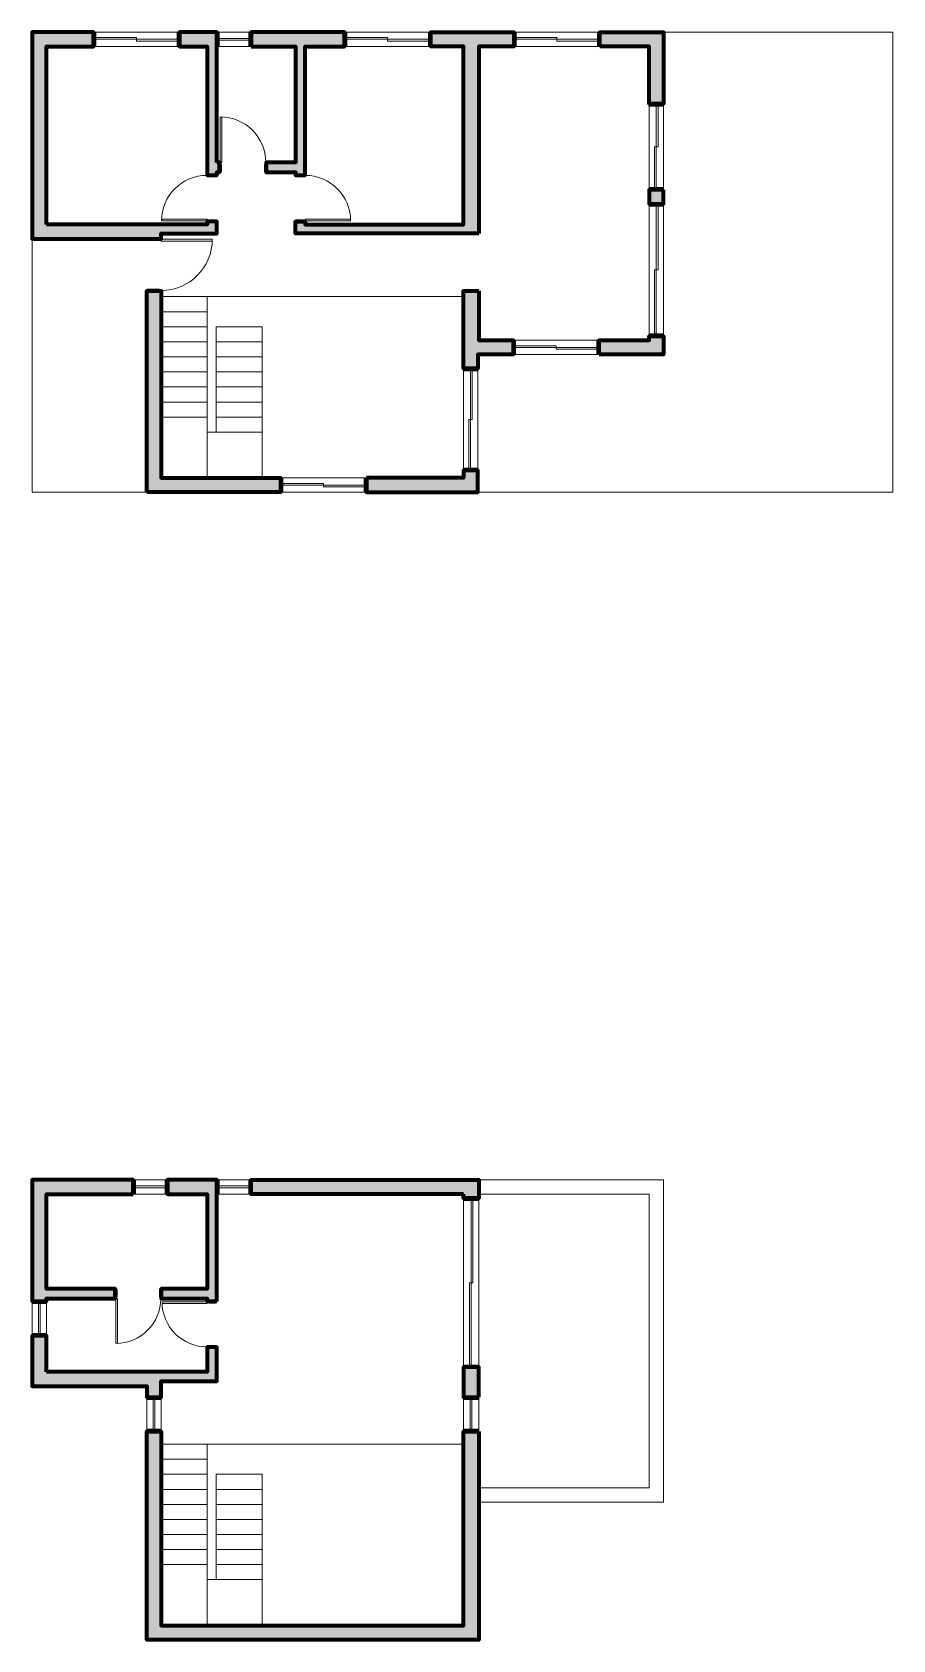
# Model space of a CAD drawing. Header units: metres. Extents: x 0 to 15, y -28 to 0.
import ezdxf

# ---------------------------------------------------------------- set-up
doc = ezdxf.new("R2010")
doc.units = ezdxf.units.M
for name, color, linetype, lineweight in [('ARQ-ABERTURA', 2, 'Continuous', 13), ('ARQ-ABERTURA-CORTE', 3, 'Continuous', 15), ('ARQ-ABERTURA-SECUNDARIA', 1, 'Continuous', 9), ('ARQ-MURO-CORTE', 4, 'Continuous', 80)]:
    doc.layers.add(name, color=color, linetype=linetype, lineweight=lineweight)
for name, color, linetype, lineweight, true_color in [('ARQ-ABERTURA-PROYECCION', 7, 'Continuous', 13, 0x7f7f7f), ('ARQ-BLANCO', 7, 'Continuous', 80, 0xffffff), ('ARQ-GRIS', 7, 'Continuous', 15, 0x7f7f7f)]:
    doc.layers.add(name, color=color, linetype=linetype, lineweight=lineweight, true_color=true_color)
doc.styles.add('Cota', font='GOTHIC.TTF', dxfattribs={"height": 0.0018})

# ---------------------------------------------------------------- blocks, each defined once
blk = doc.blocks.new('*U26')
at = {"layer": 'ARQ-ABERTURA-CORTE', "ltscale": 0.05}
blk.add_lwpolyline([(0.01, 0), (0.04, 0), (0.04, 0.89), (0.01, 0.89)], close=True, dxfattribs=at)
at = {"layer": 'ARQ-ABERTURA-CORTE'}
for points in [[(0.03, -0.23, -0.414214), (0.01, -0.25), (0, -0.25), (0, 0), (0.01, 0), (0.01, -0.03), (0.03, -0.03)], [(0.88, -0.23, 0.414214), (0.9, -0.25), (0.91, -0.25), (0.91, 0), (0.9, 0), (0.9, -0.03), (0.88, -0.03)]]:
    blk.add_lwpolyline(points, format="xyb", close=True, dxfattribs=at)
at = {"layer": 'ARQ-ABERTURA-PROYECCION', "ltscale": 0.05}
blk.add_arc((0.01, 0), 0.892, 0, 90, dxfattribs=at)
at = {"style": 'Cota'}
blk.add_attdef('ANCHO', (0, 0), '', height=0.0018, dxfattribs=at)
blk = doc.blocks.new('*U25')
at = {"layer": 'ARQ-ABERTURA-CORTE', "ltscale": 0.05}
blk.add_lwpolyline([(0.01, 0), (0.04, 0), (0.04, 0.79), (0.01, 0.79)], close=True, dxfattribs=at)
at = {"layer": 'ARQ-ABERTURA-CORTE'}
for points in [[(0.03, -0.15, -0.414214), (0.01, -0.17), (0, -0.17), (0, 0), (0.01, 0), (0.01, -0.03), (0.03, -0.03)], [(0.78, -0.15, 0.414214), (0.8, -0.17), (0.81, -0.17), (0.81, 0), (0.8, 0), (0.8, -0.03), (0.78, -0.03)]]:
    blk.add_lwpolyline(points, format="xyb", close=True, dxfattribs=at)
at = {"layer": 'ARQ-ABERTURA-PROYECCION', "ltscale": 0.05}
blk.add_arc((0.01, 0), 0.794, 0, 90, dxfattribs=at)
at = {"style": 'Cota'}
blk.add_attdef('ANCHO', (0, 0), '', height=0.0018, dxfattribs=at)
blk = doc.blocks.new('*U13')
at = {"layer": 'ARQ-ABERTURA'}
for p, q in [((0.04, 0), (1.46, 0)), ((1.46, -0.25), (0.04, -0.25))]:
    blk.add_line(p, q, dxfattribs=at)
at = {"layer": 'ARQ-ABERTURA-CORTE'}
for points in [[(0, 0), (0.04, 0), (0.04, -0.25), (0, -0.25)], [(1.5, 0), (1.46, 0), (1.46, -0.25), (1.5, -0.25)]]:
    blk.add_lwpolyline(points, dxfattribs=at)
at = {"layer": 'ARQ-ABERTURA-SECUNDARIA'}
for p, q in [((0.04, -0.095), (0.75, -0.095)), ((0.04, -0.125), (1.46, -0.125)), ((0.75, -0.095), (0.75, -0.155)), ((0.75, -0.155), (1.46, -0.155))]:
    blk.add_line(p, q, dxfattribs=at)
blk = doc.blocks.new('*U14')
at = {"layer": 'ARQ-ABERTURA'}
for p, q in [((0.04, 0), (2.27, 0)), ((2.27, -0.25), (0.04, -0.25))]:
    blk.add_line(p, q, dxfattribs=at)
at = {"layer": 'ARQ-ABERTURA-CORTE'}
for points in [[(0, 0), (0.04, 0), (0.04, -0.25), (0, -0.25)], [(2.31, 0), (2.27, 0), (2.27, -0.25), (2.31, -0.25)]]:
    blk.add_lwpolyline(points, dxfattribs=at)
at = {"layer": 'ARQ-ABERTURA-SECUNDARIA'}
for p, q in [((0.04, -0.095), (1.155, -0.095)), ((0.04, -0.125), (2.27, -0.125)), ((1.155, -0.095), (1.155, -0.155)), ((1.155, -0.155), (2.27, -0.155))]:
    blk.add_line(p, q, dxfattribs=at)
blk = doc.blocks.new('*U15')
at = {"layer": 'ARQ-ABERTURA'}
for p, q in [((0.04, 0), (1.74, 0)), ((1.74, -0.25), (0.04, -0.25))]:
    blk.add_line(p, q, dxfattribs=at)
at = {"layer": 'ARQ-ABERTURA-CORTE'}
for points in [[(0, 0), (0.04, 0), (0.04, -0.25), (0, -0.25)], [(1.78, 0), (1.74, 0), (1.74, -0.25), (1.78, -0.25)]]:
    blk.add_lwpolyline(points, dxfattribs=at)
at = {"layer": 'ARQ-ABERTURA-SECUNDARIA'}
for p, q in [((0.04, -0.095), (0.89, -0.095)), ((0.04, -0.125), (1.74, -0.125)), ((0.89, -0.095), (0.89, -0.155)), ((0.89, -0.155), (1.74, -0.155))]:
    blk.add_line(p, q, dxfattribs=at)
blk = doc.blocks.new('*U27')
at = {"layer": 'ARQ-ABERTURA-CORTE'}
for points in [[(0.03, -0.02, 0.4142136), (0.01, 0), (0, 0), (0, -0.17), (0.01, -0.17), (0.01, -0.14), (0.03, -0.14)], [(0.78, -0.02, -0.4142136), (0.8, 0), (0.81, 0), (0.81, -0.17), (0.8, -0.17), (0.8, -0.14), (0.78, -0.14)]]:
    blk.add_lwpolyline(points, format="xyb", close=True, dxfattribs=at)
at = {"layer": 'ARQ-ABERTURA-CORTE', "ltscale": 0.05}
blk.add_lwpolyline([(0.01, -0.17), (0.04, -0.17), (0.04, -0.96), (0.01, -0.96)], close=True, dxfattribs=at)
at = {"layer": 'ARQ-ABERTURA-PROYECCION', "ltscale": 0.05}
blk.add_arc((0.01, -0.17), 0.7938, 270, 0, dxfattribs=at)
at = {"style": 'Cota'}
blk.add_attdef('ANCHO', (0, -0.1718), '', height=0.0018, dxfattribs=at)
blk = doc.blocks.new('*U21')
at = {"layer": 'ARQ-ABERTURA'}
for p, q in [((0.04, 0), (0.56, 0)), ((0.56, -0.25), (0.04, -0.25))]:
    blk.add_line(p, q, dxfattribs=at)
at = {"layer": 'ARQ-ABERTURA-CORTE'}
for points in [[(0, 0), (0.04, 0), (0.04, -0.25), (0, -0.25)], [(0.6, 0), (0.56, 0), (0.56, -0.25), (0.6, -0.25)]]:
    blk.add_lwpolyline(points, dxfattribs=at)
at = {"layer": 'ARQ-ABERTURA-SECUNDARIA'}
for p, q in [((0.04, -0.11), (0.56, -0.11)), ((0.04, -0.14), (0.56, -0.14))]:
    blk.add_line(p, q, dxfattribs=at)
blk = doc.blocks.new('*U30')
at = {"layer": 'ARQ-ABERTURA-CORTE'}
for points in [[(0.03, -0.02, 0.4142136), (0.01, 0), (0, 0), (0, -0.17), (0.01, -0.17), (0.01, -0.14), (0.03, -0.14)], [(0.77, -0.02, -0.4142136), (0.79, 0), (0.8, 0), (0.8, -0.17), (0.79, -0.17), (0.79, -0.14), (0.77, -0.14)]]:
    blk.add_lwpolyline(points, format="xyb", close=True, dxfattribs=at)
at = {"layer": 'ARQ-ABERTURA-CORTE', "ltscale": 0.05}
blk.add_lwpolyline([(0.01, -0.17), (0.04, -0.17), (0.04, -0.95), (0.01, -0.95)], close=True, dxfattribs=at)
at = {"layer": 'ARQ-ABERTURA-PROYECCION', "ltscale": 0.05}
blk.add_arc((0.01, -0.17), 0.784, 270, 0, dxfattribs=at)
at = {"style": 'Cota'}
blk.add_attdef('ANCHO', (0, -0.1718), '', height=0.0018, dxfattribs=at)
blk = doc.blocks.new('*U31')
at = {"layer": 'ARQ-ABERTURA'}
for p, q in [((0.04, 0), (0.56, 0)), ((0.56, -0.27), (0.04, -0.27))]:
    blk.add_line(p, q, dxfattribs=at)
at = {"layer": 'ARQ-ABERTURA-CORTE'}
for points in [[(0, 0), (0.04, 0), (0.04, -0.27), (0, -0.27)], [(0.6, 0), (0.56, 0), (0.56, -0.27), (0.6, -0.27)]]:
    blk.add_lwpolyline(points, dxfattribs=at)
at = {"layer": 'ARQ-ABERTURA-SECUNDARIA'}
for p, q in [((0.04, -0.12), (0.56, -0.12)), ((0.04, -0.15), (0.56, -0.15))]:
    blk.add_line(p, q, dxfattribs=at)
blk = doc.blocks.new('*U32')
at = {"layer": 'ARQ-ABERTURA'}
for p, q in [((0.04, 0), (2.91, 0)), ((2.91, -0.27), (0.04, -0.27))]:
    blk.add_line(p, q, dxfattribs=at)
at = {"layer": 'ARQ-ABERTURA-CORTE'}
for points in [[(0, 0), (0.04, 0), (0.04, -0.27), (0, -0.27)], [(2.95, 0), (2.91, 0), (2.91, -0.27), (2.95, -0.27)]]:
    blk.add_lwpolyline(points, dxfattribs=at)
at = {"layer": 'ARQ-ABERTURA-SECUNDARIA'}
for p, q in [((0.04, -0.105), (1.475, -0.105)), ((0.04, -0.135), (2.91, -0.135)), ((1.475, -0.105), (1.475, -0.165)), ((1.475, -0.165), (2.91, -0.165))]:
    blk.add_line(p, q, dxfattribs=at)

msp = doc.modelspace()

# ---------------------------------------------------------------- hatches: boundary and pattern name
at = {"layer": 'ARQ-BLANCO'}
h = msp.add_hatch(color=256, dxfattribs=at)
h.dxf.hatch_style = 1
h.paths.add_polyline_path([(4.59, -3.51), (7.79, -3.51), (7.79, -0.25), (8.4, -0.25), (8.4, 0), (6.95, 0), (6.95, -0.25), (7.52, -0.25), (7.52, -3.35), (4.76, -3.35), (4.76, -3.3), (4.59, -3.3)])
h.paths.add_polyline_path([(0, 0), (0, -3.6), (2.25, -3.6), (2.25, -3.51), (3.22, -3.51), (3.22, -3.3), (3.05, -3.3), (3.05, -3.35), (0.25, -3.35), (0.25, -0.25), (1.07, -0.25), (1.07, 0)])
h.paths.add_polyline_path([(2, -8.02), (4.33, -8.02), (4.33, -7.77), (2.25, -7.77), (2.25, -4.51), (2, -4.51)])
h.paths.add_polyline_path([(3.82, -0.25), (4.59, -0.25), (4.59, -2.27), (4.08, -2.27), (4.08, -2.44), (4.59, -2.44), (4.59, -2.49), (4.76, -2.49), (4.76, -0.25), (5.45, -0.25), (5.45, 0), (3.82, 0)])
h.paths.add_polyline_path([(2.57, -0.25), (3.05, -0.25), (3.05, -2.49), (3.22, -2.49), (3.22, -2.44), (3.27, -2.44), (3.27, -2.27), (3.22, -2.27), (3.22, 0), (2.57, 0)])
h.paths.add_polyline_path([(9.9, -0.25), (10.76, -0.25), (10.76, -1.25), (11.01, -1.25), (11.01, 0), (9.9, 0)])
h.paths.add_polyline_path([(7.52, -5.86), (7.77, -5.86), (7.77, -5.62), (8.39, -5.62), (8.39, -5.37), (7.79, -5.37), (7.79, -4.51), (7.52, -4.51)])
h.paths.add_polyline_path([(5.83, -8.02), (7.77, -8.02), (7.77, -7.64), (7.52, -7.64), (7.52, -7.77), (5.83, -7.77)])
h.paths.add_polyline_path([(9.89, -5.62), (11.01, -5.62), (11.01, -5.3), (10.76, -5.3), (10.76, -5.37), (9.89, -5.37)])
h.paths.add_polyline_path([(10.76, -2.99), (11.01, -2.99), (11.01, -2.75), (10.76, -2.75)])
h = msp.add_hatch(color=256, dxfattribs=at)
h.dxf.hatch_style = 1
h.paths.add_polyline_path([(2, -28.02), (2, -24.39), (2.25, -24.39), (2.25, -27.77), (7.52, -27.77), (7.52, -24.39), (7.79, -24.39), (7.79, -28.02)])
h.paths.add_polyline_path([(0, -22.12), (0.25, -22.12), (0.25, -22.07), (1.45, -22.07), (1.45, -21.9), (0.25, -21.9), (0.25, -20.25), (1.76, -20.25), (1.76, -20), (0, -20)])
h.paths.add_polyline_path([(0, -23.6), (2, -23.6), (2, -23.79), (2.25, -23.79), (2.25, -23.51), (3.22, -23.51), (3.22, -22.92), (3.05, -22.92), (3.05, -23.35), (0.25, -23.35), (0.25, -22.72), (0, -22.72)])
h.paths.add_polyline_path([(2.25, -22.07), (3.05, -22.07), (3.05, -22.12), (3.22, -22.12), (3.22, -20), (2.36, -20), (2.36, -20.25), (3.05, -20.25), (3.05, -21.9), (2.25, -21.9)])
h.paths.add_polyline_path([(3.82, -20.25), (7.52, -20.25), (7.52, -20.32), (7.79, -20.32), (7.79, -20), (3.82, -20)])
h.paths.add_polyline_path([(7.52, -23.79), (7.79, -23.79), (7.79, -23.27), (7.52, -23.27)])

# ---------------------------------------------------------------- linework, layer by layer
at = {"layer": 'ARQ-ABERTURA'}
msp.add_lwpolyline([(7.79, -20), (11.01, -20), (11.01, -25.62), (7.79, -25.62), (7.79, -25.37), (10.76, -25.37), (10.76, -20.25), (7.79, -20.25)], close=True, dxfattribs=at)
at = {"layer": 'ARQ-GRIS'}
for p, q in [((2.25, -4.61), (7.52, -4.61)), ((3.05, -4.61), (3.05, -7.77)), ((3.05, -4.872), (2.25, -4.872)), ((3.05, -5.134), (2.25, -5.134)), ((4.01, -5.134), (3.21, -5.134)), ((3.21, -5.134), (3.21, -6.97)), ((4.01, -5.134), (4.01, -7.77)), ((3.05, -5.397), (2.25, -5.397)), ((4.01, -5.397), (3.21, -5.397)), ((3.05, -5.659), (2.25, -5.659)), ((4.01, -5.659), (3.21, -5.659)), ((3.05, -5.921), (2.25, -5.921)), ((4.01, -5.921), (3.21, -5.921)), ((3.05, -6.183), (2.25, -6.183)), ((4.01, -6.183), (3.21, -6.183)), ((3.05, -6.446), (2.25, -6.446)), ((3.05, -6.708), (2.25, -6.708)), ((4.01, -6.446), (3.21, -6.446)), ((4.01, -6.708), (3.21, -6.708)), ((4.01, -6.97), (3.05, -6.97)), ((4.01, -7.77), (2.25, -7.77)), ((2.25, -24.61), (7.52, -24.61)), ((2.25, -24.61), (7.52, -24.61)), ((3.05, -24.61), (3.05, -27.77)), ((3.05, -24.872), (2.25, -24.872)), ((3.05, -25.134), (2.25, -25.134)), ((3.21, -25.134), (3.21, -26.97)), ((4.01, -25.134), (3.21, -25.134)), ((4.01, -25.134), (4.01, -27.77)), ((3.05, -25.397), (2.25, -25.397)), ((4.01, -25.397), (3.21, -25.397)), ((3.05, -25.659), (2.25, -25.659)), ((4.01, -25.659), (3.21, -25.659)), ((3.05, -25.921), (2.25, -25.921)), ((4.01, -25.921), (3.21, -25.921)), ((3.05, -26.183), (2.25, -26.183)), ((4.01, -26.183), (3.21, -26.183)), ((3.05, -26.446), (2.25, -26.446)), ((4.01, -26.446), (3.21, -26.446)), ((3.05, -26.708), (2.25, -26.708)), ((4.01, -26.708), (3.21, -26.708)), ((4.01, -26.97), (3.05, -26.97))]:
    msp.add_line(p, q, dxfattribs=at)
for points in [[(7.77, -8.02), (15.01, -8.02), (15.01, 0), (11.01, 0)], [(2, -8.02), (0, -8.02), (0, -3.6)]]:
    msp.add_lwpolyline(points, dxfattribs=at)
at = {"layer": 'ARQ-MURO-CORTE'}
for points in [[(0.25, -3.35), (0.25, -0.25), (1.07, -0.25), (1.07, 0), (0, 0), (0, -3.6), (2.25, -3.6), (2.25, -3.51), (3.22, -3.51), (3.22, -3.3), (3.05, -3.3), (3.05, -3.35)], [(3.22, -2.27), (3.22, 0), (2.57, 0), (2.57, -0.25), (3.05, -0.25), (3.05, -2.49), (3.22, -2.49), (3.22, -2.44), (3.27, -2.44), (3.27, -2.27)], [(3.82, -0.25), (4.59, -0.25), (4.59, -2.27), (4.08, -2.27), (4.08, -2.44), (4.59, -2.44), (4.59, -2.49), (4.76, -2.49), (4.76, -0.25), (5.45, -0.25), (5.45, 0), (3.82, 0)], [(7.79, -3.51), (4.59, -3.51), (4.59, -3.3), (4.76, -3.3), (4.76, -3.35), (7.52, -3.35), (7.52, -0.25), (6.95, -0.25), (6.95, 0), (8.4, 0), (8.4, -0.25), (7.79, -0.25)], [(9.9, -0.25), (9.9, 0), (11.01, 0), (11.01, -1.25), (10.76, -1.25), (10.76, -0.25)], [(11.01, -2.75), (10.76, -2.75), (10.76, -2.99), (11.01, -2.99)], [(2, -8.02), (2, -4.51), (2.25, -4.51), (2.25, -7.77), (4.33, -7.77), (4.33, -8.02)], [(7.79, -4.51), (7.79, -5.37), (8.39, -5.37), (8.39, -5.62), (7.77, -5.62), (7.77, -5.86), (7.52, -5.86), (7.52, -4.51)], [(9.89, -5.62), (9.89, -5.37), (10.76, -5.37), (10.76, -5.3), (11.01, -5.3), (11.01, -5.62)], [(5.83, -7.77), (5.83, -8.02), (7.77, -8.02), (7.77, -7.64), (7.52, -7.64), (7.52, -7.77)], [(1.76, -20.25), (1.76, -20), (0, -20), (0, -22.12), (0.25, -22.12), (0.25, -22.07), (1.45, -22.07), (1.45, -21.9), (0.25, -21.9), (0.25, -20.25)], [(3.22, -22.12), (3.22, -20), (2.36, -20), (2.36, -20.25), (3.05, -20.25), (3.05, -21.9), (2.25, -21.9), (2.25, -22.07), (3.05, -22.07), (3.05, -22.12)], [(7.52, -20.25), (3.82, -20.25), (3.82, -20), (7.79, -20), (7.79, -20.32), (7.52, -20.32)], [(0.25, -23.35), (0.25, -22.72), (0, -22.72), (0, -23.6), (2, -23.6), (2, -23.79), (2.25, -23.79), (2.25, -23.51), (3.22, -23.51), (3.22, -22.92), (3.05, -22.92), (3.05, -23.35)], [(7.79, -23.79), (7.79, -23.27), (7.52, -23.27), (7.52, -23.79)], [(7.79, -24.39), (7.79, -28.02), (2, -28.02), (2, -24.39), (2.25, -24.39), (2.25, -27.77), (7.52, -27.77), (7.52, -24.39)]]:
    msp.add_lwpolyline(points, close=True, dxfattribs=at)

# ---------------------------------------------------------------- block references
at = {"layer": 'ARQ-ABERTURA'}
for name, p in [('*U13', (1.07, 0)), ('*U21', (3.22, 0)), ('*U13', (5.45, 0)), ('*U13', (8.4, 0)), ('*U25', (3.27, -2.27)), ('*U21', (1.76, -20)), ('*U21', (3.22, -20)), ('*U30', (1.45, -21.9))]:
    msp.add_blockref(name, p, dxfattribs=at)
for name, p, rotation in [('*U13', (11.01, -1.25), 270), ('*U25', (3.05, -3.3), 90), ('*U27', (4.59, -3.3), 90), ('*U14', (11.01, -2.99), 270), ('*U26', (2.25, -3.6), 270), ('*U13', (9.89, -5.62), 180), ('*U15', (7.77, -5.86), 270), ('*U13', (5.83, -8.02), 180), ('*U32', (7.79, -20.32), 270), ('*U21', (0, -22.72), 90), ('*U30', (3.22, -22.12), 270), ('*U21', (2.25, -23.79), 270), ('*U31', (7.79, -23.79), 270)]:
    msp.add_blockref(name, p, dxfattribs=dict(at, rotation=rotation))

doc.saveas('drawing.dxf')
